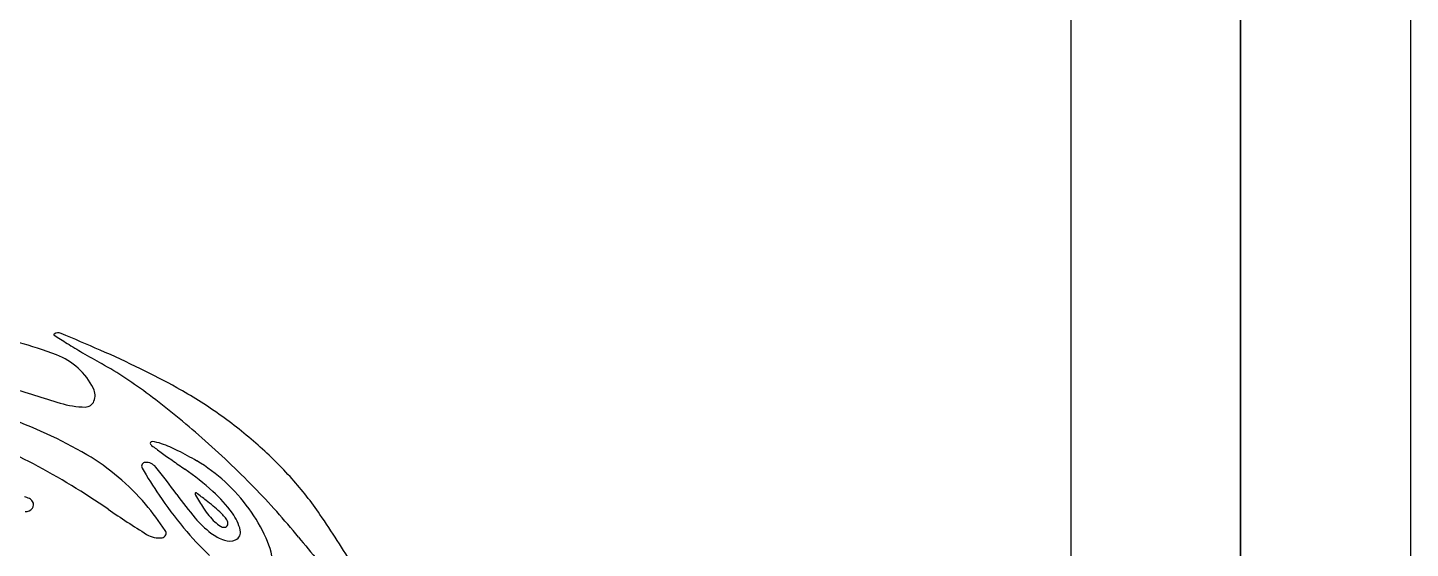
# Model space of a CAD drawing. Header units: millimetres. Extents: x 56222 to 3066687, y -650199 to -121287.
# Drawn here: x 141939.87 to 141948.01, y -185265.48 to -185262.41 of the extents above; entities that cross this region are included whole.
import ezdxf

# ---------------------------------------------------------------- set-up
doc = ezdxf.new("R2010")
doc.units = ezdxf.units.MM
doc.header["$MEASUREMENT"] = 0
doc.layers.add('$TD_AUDIT_GENERATED_(A0BDF17)', color=32, linetype='Continuous', lineweight=30)
doc.layers.add('FURNITURE', color=32, linetype='Continuous', lineweight=9)

msp = doc.modelspace()

# ---------------------------------------------------------------- linework, layer by layer
at = {"layer": '$TD_AUDIT_GENERATED_(A0BDF17)', "linetype": 'Continuous', "lineweight": 25, "ltscale": 2}
for centre, radius, start, end in [((141940.0468, -185264.2524, 0.5173), 0.0432, 67.26569, 124.26964), ((141939.2535, -185266.3978, 0.5173), 2.203, 69.18173, 81.39798), ((141940.0246, -185264.2199, 0.5173), 0.00383, 124.26947, 237.68), ((141946.3257, -185254.2602, 0.5173), 11.7894, 237.6802, 238.12023), ((141933.6168, -185279.5981, 0.5173), 16.6816, 66.40422, 67.26572), ((141942.249, -185260.8148, 0.5173), 4.0704, 238.12027, 239.62232), ((141939.8936, -185264.7144, 0.5173), 0.4019, 26.16464, 69.18169), ((141944.4341, -185257.0871, 0.5173), 8.3913, 239.62227, 240.4966), ((141937.7916, -185270.0404, 0.5173), 6.2519, 63.99946, 66.40419), ((141939.0326, -185266.6328, 0.5173), 2.5767, 53.02804, 60.49654), ((141938.5617, -185268.4616, 0.5173), 4.4953, 60.92012, 63.99947), ((141942.5692, -185256.2338, 0.5173), 8.7569, 251.27215, 253.33841), ((141939.4071, -185266.9415, 0.5173), 2.7559, 54.80017, 60.9202), ((141940.2069, -185264.5918, 0.5173), 0.0544, 268.83308, 338.84459), ((141940.1713, -185264.578, 0.5173), 0.0926, 338.84453, 26.16467), ((141937.4304, -185268.7613, 0.5173), 5.2408, 48.63696, 53.02803), ((141940.2171, -185264.0928, 0.5173), 0.5534, 253.33845, 268.83301), ((141939.4737, -185266.847, 0.5173), 2.6403, 48.48025, 54.8002), ((141938.8808, -185267.1943, 0.5173), 2.6307, 59.50658, 71.212), ((141938.3859, -185267.843, 0.5173), 3.238, 62.09974, 70.49326), ((141940.5988, -185264.8598, 0.5173), 0.0101, 85.16046, 214.36312), ((141940.5811, -185265.0688, 0.5173), 0.2198, 70.18183, 85.1605), ((141937.1668, -185269.0607, 0.5173), 5.6397, 44.36273, 48.63696), ((141939.5336, -185266.0858, 0.5173), 1.3443, 40.1623, 59.5065), ((141940.6145, -185264.849, 0.5173), 0.0291, 214.36328, 233.82011), ((141952.1592, -185249.0637, 0.5173), 19.5856, 233.81989, 234.02203), ((141944.8318, -185259.1572, 0.5173), 7.1129, 234.02205, 234.66468), ((141940.353, -185265.7016, 0.5173), 0.8925, 63.4297, 70.18178), ((141939.9148, -185266.5779, 0.5173), 1.8722, 59.55022, 63.42969), ((141939.5817, -185266.725, 0.5173), 2.4774, 41.95962, 48.48018), ((141937.8005, -185268.9487, 0.5173), 4.4891, 55.5293, 62.09979), ((141940.5605, -185264.9941, 0.5173), 0.0222, 92.14372, 210.01368), ((141942.812, -185263.6936, 0.5173), 2.6223, 210.01371, 214.12825), ((141940.5625, -185265.0478, 0.5173), 0.0759, 39.20533, 92.14371), ((141938.0258, -185267.1171, 0.5173), 3.3495, 35.73345, 39.20531), ((141948.0775, -185254.5791, 0.5173), 12.7248, 234.66469, 235.08043), ((141939.8002, -185266.4357, 0.5173), 1.7352, 48.15305, 55.08052), ((141940.3655, -185265.8111, 0.5173), 0.9828, 47.44884, 59.55014), ((141940.3129, -185265.8685, 0.5173), 1.0606, 36.02021, 47.4488), ((141939.9427, -185266.4004, 0.5173), 1.9919, 34.28045, 41.95956), ((141939.8258, -185265.2856, 0.5173), 0.1128, 62.8222, 78.75861), ((141939.8537, -185265.2313, 0.5173), 0.0517, 34.26967, 62.82209), ((141942.7236, -185263.7535, 0.5173), 2.5155, 214.12816, 219.6062), ((141942.4866, -185263.9077, 0.5173), 2.1458, 215.73354, 220.44443), ((141940.8664, -185265.1581, 0.5173), 0.0135, 161.77538, 212.04887), ((141940.8578, -185265.1552, 0.5173), 0.00443, 52.81311, 161.77564), ((141951.0883, -185258.7585, 0.5173), 12.0734, 212.04895, 212.48051), ((141937.6286, -185269.4116, 0.5173), 5.3471, 52.0276, 52.81301), ((141940.4316, -185265.7307, 0.5173), 0.7888, 35.66332, 48.15311), ((141938.0608, -185268.1864, 0.5173), 4.3892, 39.20467, 44.36272), ((141939.8552, -185265.2101, 0.5173), 0.051, 265.9689, 320.50518), ((141939.8686, -185265.2211, 0.5173), 0.0337, 320.50503, 34.26971), ((141943.6665, -185260.4042, 0.5173), 5.8752, 235.52932, 238.16916), ((141939.1374, -185266.4202, 0.5173), 1.8627, 34.21954, 40.16231), ((141941.2871, -185264.9979, 0.5173), 0.4547, 212.48046, 219.25497), ((141939.8951, -185266.5076, 0.5173), 1.6633, 48.43616, 52.02763), ((141940.8264, -185265.4574, 0.5173), 0.2596, 34.26963, 48.43616), ((141940.3958, -185265.8082, 0.5173), 0.9581, 24.02697, 36.02016), ((141941.3225, -185264.9001, 0.5173), 0.6161, 220.44442, 232.37202), ((141941.2029, -185265.0667, 0.5173), 0.346, 219.25495, 227.56836), ((141941.1466, -185265.1283, 0.5173), 0.2625, 227.56829, 236.57924), ((141941.0242, -185265.3138, 0.5173), 0.0403, 236.57921, 272.55228), ((141941.025, -185265.333, 0.5173), 0.0211, 272.55225, 343.0841), ((141941.0139, -185265.3296, 0.5173), 0.0327, 343.08419, 34.26971), ((141940.8285, -185265.4458, 0.5173), 0.3003, 14.33023, 35.66334), ((141935.9269, -185269.1378, 0.5173), 6.852, 31.18824, 34.28042), ((141940.6405, -185265.2788, 0.5173), 0.1377, 238.16915, 277.52113), ((141940.6549, -185265.3881, 0.5173), 0.0275, 277.52105, 34.21955), ((141942.2456, -185264.149, 0.5173), 1.8951, 219.60613, 226.37996), ((141941.117, -185265.1666, 0.5173), 0.2796, 232.372, 250.86442), ((141941.0553, -185265.3443, 0.5173), 0.0914, 250.8644, 293.36892), ((141941.0723, -185265.3836, 0.5173), 0.0487, 293.36898, 14.33015), ((141940.744, -185265.6529, 0.5173), 0.5769, 6.4898, 24.02696), ((141946.2734, -185261.4871, 0.5173), 6.2092, 219.20466, 222.52071)]:
    msp.add_arc(centre, radius, start, end, dxfattribs=at)
at = {"layer": 'FURNITURE', "lineweight": 30}
for p, q in [((141947.0105, -185257.9961, 0.5173), (141947.0105, -185318.5925, 0.5173)), ((141946.0105, -185258.9961, 0.5173), (141946.0105, -185317.5925, 0.5173))]:
    msp.add_line(p, q, dxfattribs=at)
at = {"layer": 'FURNITURE', "lineweight": 30, "elevation": 0.5173}
msp.add_lwpolyline([(141909.0093, -185239.6006), (141948.0106, -185239.6006), (141948.0106, -185346.6006), (141909.0093, -185346.6006)], close=True, dxfattribs=at)
msp.add_lwpolyline([(141947.0104, -185346.6007), (141947.0106, -185257.9962)], dxfattribs=at)

doc.saveas('drawing.dxf')
